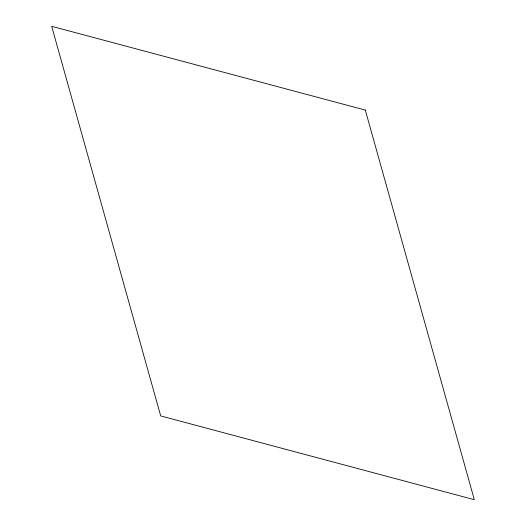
<?xml version="1.0" encoding="UTF-8"?>
<svg xmlns="http://www.w3.org/2000/svg" width="526" height="526" viewBox="0 0 526 526"><rect width="100%" height="100%" fill="white"/><g stroke="black" fill="none" stroke-linecap="round" stroke-linejoin="round"><path stroke-width="0.79" d="M365.3 110.085L51.679 26.3L160.7 415.915L474.32 499.7L365.3 110.085"/></g></svg>
